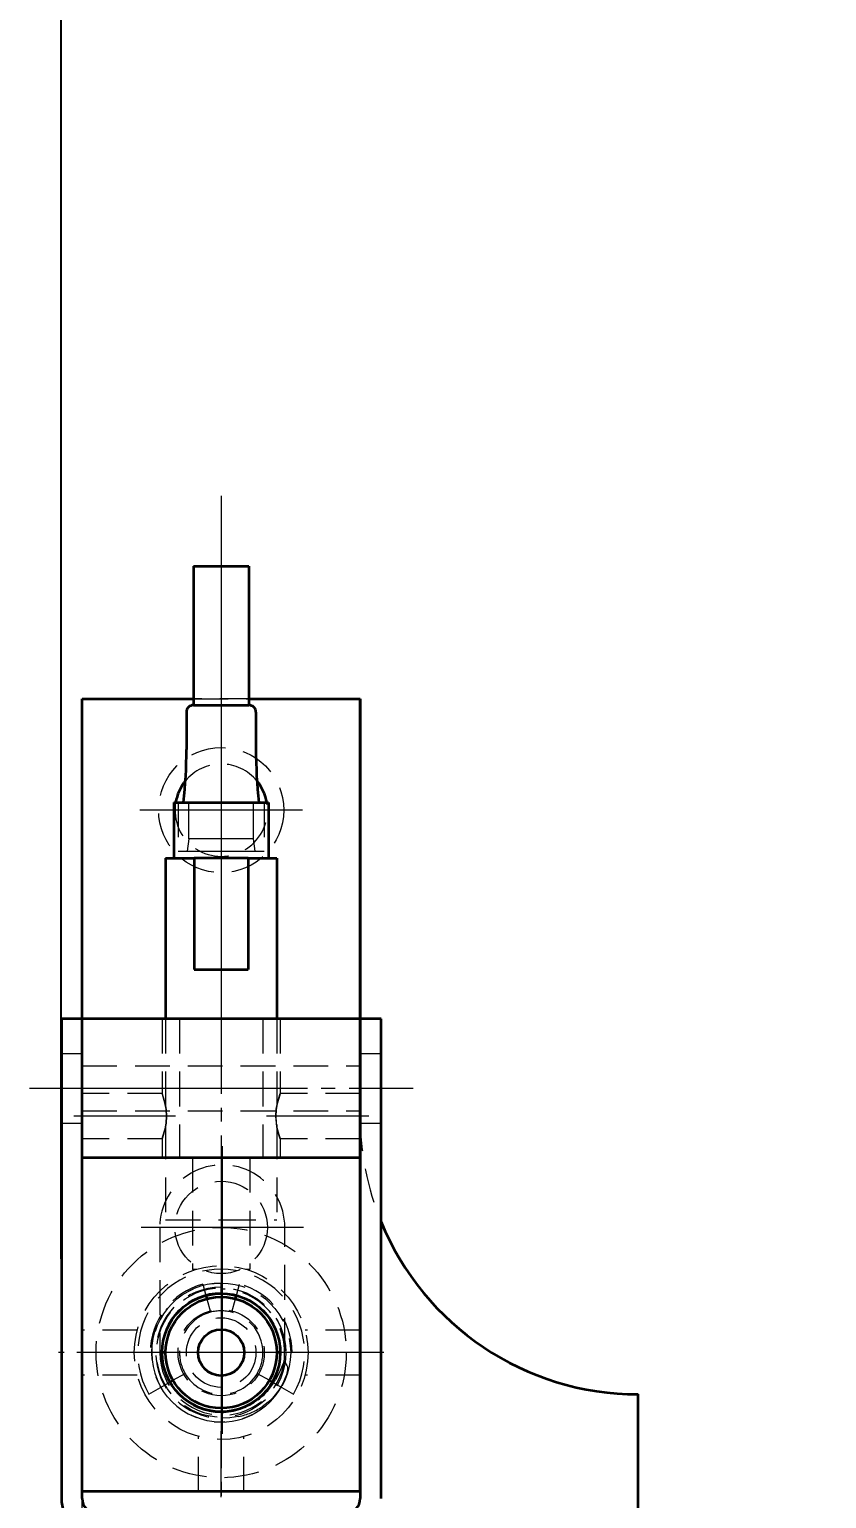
# Model space of a CAD drawing. Header units: millimetres. Extents: x 9439 to 18429, y 1498 to 3280.
# Drawn here: x 9751.4 to 9808.8, y 2811.8 to 2917.5 of the extents above; entities that cross this region are included whole.
import ezdxf

# ---------------------------------------------------------------- set-up
doc = ezdxf.new("R2010")
doc.units = ezdxf.units.MM
doc.linetypes.add('CENTER-HOKUTO', pattern=[23, 20, -1, 1, -1])
doc.linetypes.add('HIDDEN-HOKUTO', pattern=[3.8, 2.5, -1.3])
doc.layers.add('AM_7', color=2, linetype='CENTER-HOKUTO', lineweight=30)
doc.layers.add('AM_HID', color=1, linetype='HIDDEN-HOKUTO', lineweight=25)
doc.layers.add('word_dim', color=253, linetype='Continuous')
doc.styles.get("Standard").update_dxf_attribs({"font": 'romans.shx', "bigfont": 'bigfont.shx'})
doc.dimstyles.new('RS1-6', dxfattribs={"dimscale": 6, "dimtxt": 3.5, "dimasz": 3, "dimexe": 1, "dimexo": 0, "dimgap": 1, "dimtad": 3, "dimdsep": 46, "dimtxsty": 'Standard', "dimblk1": 'OPEN', "dimblk2": 'OPEN', "dimsah": 1, "dimcen": 0, "dimclrd": 256, "dimclre": 256, "dimclrt": 3, "dimadec": 0, "dimazin": 0, "dimtfac": 1, "dimtmove": 0, "dimatfit": 3, "dimldrblk": 'OPEN', "dimfxl": 0, "dimtolj": 1, "dimtzin": 0, "dimarcsym": 0})

# ---------------------------------------------------------------- blocks, each defined once
blk = doc.blocks.new('_Open')
at = {"color": 0, "lineweight": -2}
for p, q in [((-1, 0.1667), (0, 0)), ((-1, -0.1667), (0, 0)), ((0, 0), (-1, 0))]:
    blk.add_line(p, q, dxfattribs=at)
blk = doc.blocks.new('*D268')
at = {"layer": 'DEFPOINTS', "color": 0, "linetype": 'Continuous', "ltscale": 2}
for p in [(10571.05, 3021.93), (10571.05, 2849.66), (9753.73, 2829.08)]:
    blk.add_point(p, dxfattribs=at)
at = {"layer": 'word_dim', "linetype": 'Continuous', "lineweight": -2, "ltscale": 2}
for p, q in [((9753.73, 2829.08), (9753.73, 3027.93)), ((10571.05, 2849.66), (10571.05, 3027.93)), ((9771.73, 3021.93), (10553.05, 3021.93))]:
    blk.add_line(p, q, dxfattribs=at)
at = {"layer": 'word_dim', "linetype": 'Continuous', "lineweight": -2, "ltscale": 2, "xscale": 18, "yscale": 18, "zscale": 18, "rotation": 180}
blk.add_blockref('_Open', (9753.73, 3021.93), dxfattribs=at)
at = {"layer": 'word_dim', "linetype": 'Continuous', "lineweight": -2, "ltscale": 2, "xscale": 18, "yscale": 18, "zscale": 18}
blk.add_blockref('_Open', (10571.05, 3021.93), dxfattribs=at)
at = {"layer": 'word_dim', "color": 3, "linetype": 'Continuous', "ltscale": 2, "insert": (10162.39, 3038.43), "char_height": 21, "attachment_point": 5}
blk.add_mtext('\\A1;817.32', dxfattribs=at)

msp = doc.modelspace()

# ---------------------------------------------------------------- linework, layer by layer
at = {"color": 7, "lineweight": 35, "ltscale": 0.05}
for p, q in [((9763.233, 2878.882), (9765.233, 2878.882)), ((9765.233, 2878.882), (9767.233, 2878.882))]:
    msp.add_line(p, q, dxfattribs=at)
at = {"color": 7, "lineweight": 35, "ltscale": 0.25}
for p, q in [((9763.233, 2878.882), (9763.233, 2868.882)), ((9767.233, 2878.882), (9767.233, 2868.882)), ((9755.233, 2836.332), (9755.233, 2846.332)), ((9775.233, 2836.332), (9775.233, 2846.332)), ((9795.233, 2809.332), (9795.233, 2819.332))]:
    msp.add_line(p, q, dxfattribs=at)
at = {"color": 7, "lineweight": 35}
for p, q in [((9755.233, 2846.332), (9755.233, 2869.332)), ((9775.233, 2846.332), (9775.233, 2869.332)), ((9775.233, 2869.332), (9775.233, 2846.332)), ((9753.733, 2846.332), (9753.733, 2811.832)), ((9775.233, 2846.332), (9755.233, 2846.332)), ((9755.233, 2811.832), (9755.233, 2846.332)), ((9775.233, 2846.332), (9775.233, 2811.832)), ((9776.733, 2811.832), (9776.733, 2846.332)), ((9775.233, 2836.332), (9755.233, 2836.332)), ((9775.233, 2836.332), (9755.233, 2836.332)), ((9755.233, 2812.332), (9755.233, 2836.332)), ((9775.233, 2812.332), (9775.233, 2836.332)), ((9775.233, 2812.332), (9755.233, 2812.332))]:
    msp.add_line(p, q, dxfattribs=at)
at = {"color": 7, "lineweight": 35, "ltscale": 0.2}
for p, q in [((9755.233, 2869.332), (9763.233, 2869.332)), ((9767.233, 2869.332), (9775.233, 2869.332)), ((9763.296, 2857.882), (9763.296, 2849.882)), ((9767.169, 2857.882), (9767.169, 2849.882))]:
    msp.add_line(p, q, dxfattribs=at)
at = {"color": 7, "lineweight": 35, "ltscale": 0.067499}
for p, q in [((9762.733, 2868.382), (9762.733, 2865.682)), ((9767.733, 2868.382), (9767.733, 2865.682))]:
    msp.add_line(p, q, dxfattribs=at)
at = {"color": 7, "lineweight": 35, "ltscale": 0.049884}
for p, q in [((9763.237, 2868.882), (9765.233, 2868.882)), ((9765.233, 2868.882), (9767.228, 2868.882))]:
    msp.add_line(p, q, dxfattribs=at)
at = {"color": 7, "lineweight": 35, "ltscale": 0.085001}
msp.add_line((9761.833, 2861.882), (9765.233, 2861.882), dxfattribs=at)
at = {"color": 7, "lineweight": 35, "ltscale": 0.1}
for p, q in [((9761.833, 2861.882), (9761.833, 2857.882)), ((9768.633, 2861.882), (9768.633, 2857.882))]:
    msp.add_line(p, q, dxfattribs=at)
at = {"color": 7, "lineweight": 35, "ltscale": 0.084999}
msp.add_line((9765.233, 2861.882), (9768.633, 2861.882), dxfattribs=at)
at = {"color": 7, "lineweight": 35, "ltscale": 0.051587}
msp.add_line((9761.233, 2857.882), (9763.296, 2857.882), dxfattribs=at)
at = {"color": 7, "lineweight": 35, "ltscale": 0.288747}
for p, q in [((9761.233, 2857.882), (9761.233, 2846.332)), ((9769.233, 2857.882), (9769.233, 2846.332))]:
    msp.add_line(p, q, dxfattribs=at)
at = {"color": 7, "lineweight": 35, "ltscale": 0.096825}
msp.add_line((9767.169, 2857.882), (9763.296, 2857.882), dxfattribs=at)
at = {"color": 7, "lineweight": 35, "ltscale": 0.051588}
msp.add_line((9767.169, 2857.882), (9769.233, 2857.882), dxfattribs=at)
at = {"color": 7, "lineweight": 35, "ltscale": 0.048413}
msp.add_line((9763.296, 2849.882), (9765.233, 2849.882), dxfattribs=at)
at = {"color": 7, "lineweight": 35, "ltscale": 0.048412}
msp.add_line((9765.233, 2849.882), (9767.169, 2849.882), dxfattribs=at)
at = {"color": 7, "lineweight": 35, "ltscale": 0.0375}
for p, q in [((9755.233, 2846.332), (9753.733, 2846.332)), ((9776.733, 2846.332), (9775.233, 2846.332))]:
    msp.add_line(p, q, dxfattribs=at)
at = {"color": 7, "lineweight": 35, "ltscale": 0.006249}
for p, q in [((9764.133, 2826.438), (9764.197, 2826.196)), ((9766.268, 2826.196), (9766.332, 2826.438)), ((9761.549, 2820.212), (9761.766, 2820.337))]:
    msp.add_line(p, q, dxfattribs=at)
at = {"color": 7, "lineweight": 35, "ltscale": 0.00625}
for p, q in [((9761.233, 2822.332), (9760.983, 2822.332)), ((9769.483, 2822.332), (9769.233, 2822.332))]:
    msp.add_line(p, q, dxfattribs=at)
at = {"color": 7, "lineweight": 35, "ltscale": 0.006251}
msp.add_line((9768.699, 2820.337), (9768.916, 2820.212), dxfattribs=at)
at = {"color": 7, "lineweight": 35}
for radius in [4.25, 4, 1.66]:
    msp.add_circle((9765.233, 2822.332), radius, dxfattribs=at)
for centre, radius, start, end in [((9763.233, 2868.382), 0.5, 89.46868, 179.99796), ((9767.233, 2868.382), 0.5, 0.00195, 90.53122), ((9728.453, 2865.682), 34.28, 353.6355, 359.99995), ((9802.012, 2865.682), 34.28, 179.99995, 186.36441), ((9765.233, 2861.332), 3.323, 140.75142, 170.47214), ((9765.233, 2861.332), 3.323, 9.52777, 39.24917), ((9795.233, 2839.332), 20, 202.33126, 269.99995), ((9756.233, 2811.832), 2.5, 179.99995, 269.99995), ((9756.233, 2811.832), 1, 179.99995, 269.99995), ((9774.233, 2811.832), 1, 269.99995, 359.99995)]:
    msp.add_arc(centre, radius, start, end, dxfattribs=at)
at = {"layer": 'AM_7', "color": 2, "lineweight": 13}
for p, q in [((9765.233, 2883.937), (9765.233, 2823.277)), ((9765.233, 2867.182), (9765.233, 2855.482)), ((9771.083, 2861.332), (9759.383, 2861.332)), ((9751.433, 2841.332), (9779.033, 2841.332)), ((9761.942, 2839.332), (9754.622, 2839.332)), ((9775.845, 2839.332), (9768.499, 2839.332)), ((9765.314, 2837.182), (9765.314, 2825.482)), ((9765.233, 2835.653), (9765.233, 2827.012)), ((9765.233, 2834.032), (9765.233, 2810.632)), ((9771.164, 2831.332), (9759.464, 2831.332)), ((9769.553, 2831.332), (9760.912, 2831.332)), ((9765.314, 2828.182), (9765.314, 2816.482)), ((9776.933, 2822.332), (9753.533, 2822.332)), ((9759.593, 2822.332), (9754.836, 2822.332)), ((9771.164, 2822.332), (9759.464, 2822.332)), ((9775.629, 2822.332), (9770.872, 2822.332)), ((9765.233, 2811.936), (9765.233, 2816.693))]:
    msp.add_line(p, q, dxfattribs=at)
at = {"layer": 'AM_HID', "color": 1, "lineweight": 13}
for p, q in [((9775.233, 2869.332), (9755.233, 2869.332)), ((9755.233, 2846.332), (9755.233, 2869.332)), ((9763.233, 2869.332), (9767.233, 2869.332)), ((9763.233, 2868.882), (9765.233, 2868.882)), ((9763.233, 2868.882), (9763.237, 2868.882)), ((9765.233, 2868.882), (9767.233, 2868.882)), ((9767.228, 2868.882), (9767.233, 2868.882)), ((9762.13, 2861.882), (9762.13, 2858.382)), ((9762.913, 2859.282), (9762.913, 2861.882)), ((9767.552, 2859.282), (9767.552, 2861.882)), ((9768.335, 2861.882), (9768.335, 2858.382)), ((9762.913, 2859.282), (9762.788, 2858.382)), ((9765.233, 2859.282), (9762.913, 2859.282)), ((9767.552, 2859.282), (9765.233, 2859.282)), ((9767.677, 2858.382), (9767.552, 2859.282)), ((9762.13, 2858.382), (9762.788, 2858.382)), ((9762.788, 2858.382), (9765.233, 2858.382)), ((9763.296, 2857.882), (9763.296, 2849.882)), ((9763.836, 2857.882), (9766.629, 2857.882)), ((9765.233, 2858.382), (9767.677, 2858.382)), ((9767.169, 2857.882), (9767.169, 2849.882)), ((9767.677, 2858.382), (9768.335, 2858.382)), ((9760.983, 2846.332), (9760.983, 2840.953)), ((9761.233, 2846.332), (9761.233, 2831.882)), ((9762.233, 2846.332), (9762.233, 2836.332)), ((9762.233, 2846.332), (9762.233, 2836.332)), ((9768.233, 2846.332), (9768.233, 2836.332)), ((9768.233, 2846.332), (9768.233, 2836.332)), ((9769.233, 2846.332), (9769.233, 2831.882)), ((9769.483, 2846.332), (9769.483, 2840.953)), ((9753.733, 2843.832), (9755.233, 2843.832)), ((9753.733, 2843.832), (9755.233, 2843.832)), ((9775.233, 2843.832), (9776.733, 2843.832)), ((9775.233, 2843.832), (9776.733, 2843.832)), ((9755.233, 2842.953), (9775.233, 2842.953)), ((9755.233, 2842.953), (9775.233, 2842.953)), ((9760.983, 2840.953), (9755.233, 2840.953)), ((9775.233, 2840.953), (9769.483, 2840.953)), ((9755.233, 2839.711), (9775.233, 2839.711)), ((9755.233, 2839.711), (9775.233, 2839.711)), ((9753.733, 2838.832), (9755.233, 2838.832)), ((9753.733, 2838.832), (9755.233, 2838.832)), ((9775.233, 2838.832), (9776.733, 2838.832)), ((9775.233, 2838.832), (9776.733, 2838.832)), ((9760.983, 2837.711), (9755.233, 2837.711)), ((9760.983, 2837.711), (9760.983, 2836.332)), ((9769.483, 2837.711), (9769.483, 2836.332)), ((9775.233, 2837.711), (9769.483, 2837.711)), ((9755.233, 2812.332), (9755.233, 2836.332)), ((9763.166, 2836.332), (9763.166, 2828.332)), ((9763.166, 2836.332), (9763.166, 2828.332)), ((9767.3, 2836.332), (9767.3, 2828.332)), ((9767.3, 2836.332), (9767.3, 2828.332)), ((9775.233, 2812.332), (9775.233, 2836.332)), ((9760.814, 2831.332), (9760.814, 2822.332)), ((9761.233, 2831.882), (9765.233, 2831.882)), ((9765.233, 2831.882), (9769.233, 2831.882)), ((9769.814, 2822.332), (9769.814, 2831.332)), ((9763.166, 2828.332), (9763.483, 2828.332)), ((9763.166, 2828.332), (9763.483, 2828.332)), ((9763.276, 2828.268), (9763.166, 2828.332)), ((9763.276, 2828.268), (9763.166, 2828.332)), ((9766.983, 2828.332), (9767.3, 2828.332)), ((9766.983, 2828.332), (9767.3, 2828.332)), ((9767.189, 2828.268), (9767.3, 2828.332)), ((9767.189, 2828.268), (9767.3, 2828.332)), ((9763.913, 2827.259), (9764.133, 2826.438)), ((9765.233, 2826.632), (9765.233, 2827.332)), ((9766.332, 2826.438), (9766.553, 2827.259)), ((9764.197, 2826.196), (9764.456, 2825.23)), ((9766.009, 2825.23), (9766.268, 2826.196)), ((9759.196, 2823.953), (9755.233, 2823.953)), ((9775.233, 2823.953), (9771.269, 2823.953)), ((9760.983, 2822.332), (9760.133, 2822.332)), ((9762.233, 2822.332), (9761.233, 2822.332)), ((9769.233, 2822.332), (9768.233, 2822.332)), ((9770.333, 2822.332), (9769.483, 2822.332)), ((9759.196, 2820.711), (9755.233, 2820.711)), ((9761.766, 2820.337), (9762.633, 2820.836)), ((9767.833, 2820.836), (9768.699, 2820.337)), ((9769.936, 2820.741), (9769.909, 2820.654)), ((9775.233, 2820.711), (9771.269, 2820.711)), ((9760.033, 2819.339), (9761.549, 2820.212)), ((9768.916, 2820.212), (9770.433, 2819.339)), ((9763.612, 2812.332), (9763.612, 2816.296)), ((9766.854, 2812.332), (9766.854, 2816.296)), ((9755.233, 2809.541), (9755.233, 2811.832))]:
    msp.add_line(p, q, dxfattribs=at)
for points in [[(9761.304, 2839.332), (9761.272, 2839.836), (9761.187, 2840.299), (9761.007, 2840.89), (9760.983, 2840.953), (9760.983, 2840.952), (9761.022, 2840.847), (9761.201, 2840.238), (9761.276, 2839.802)], [(9769.161, 2839.332), (9769.194, 2839.836), (9769.278, 2840.299), (9769.458, 2840.889), (9769.482, 2840.953), (9769.443, 2840.848), (9769.26, 2840.217), (9769.188, 2839.788)], [(9761.304, 2839.332), (9761.272, 2838.829), (9761.187, 2838.366), (9761.007, 2837.776), (9760.983, 2837.711), (9760.983, 2837.713), (9761.022, 2837.817), (9761.201, 2838.427), (9761.276, 2838.863)], [(9769.161, 2839.332), (9769.192, 2838.836), (9769.243, 2838.525), (9769.38, 2838.004), (9769.482, 2837.713), (9769.483, 2837.711), (9769.482, 2837.712), (9769.361, 2838.064), (9769.235, 2838.571)]]:
    msp.add_lwpolyline(points, close=True, dxfattribs=at)
for points in [[(9769.744, 2821.622), (9769.673, 2821.495), (9769.447, 2820.973), (9769.138, 2820.368)], [(9769.824, 2821.596), (9769.957, 2821.41), (9769.997, 2821.305)], [(9769.909, 2820.654), (9769.682, 2820.125), (9769.385, 2819.63), (9768.914, 2819.056), (9768.609, 2818.768), (9768.172, 2818.436)], [(9769.997, 2821.305), (9770.01, 2821.087), (9769.936, 2820.741)], [(9766.489, 2817.735), (9765.863, 2817.648), (9765.233, 2817.623)]]:
    msp.add_lwpolyline(points, dxfattribs=at)
for centre, radius in [((9765.233, 2861.332), 4.5), ((9765.233, 2831.332), 3.324), ((9765.233, 2822.332), 9), ((9765.233, 2822.332), 6.25), ((9765.233, 2822.332), 6.25), ((9765.233, 2822.332), 5), ((9765.233, 2822.332), 4.65), ((9765.233, 2822.332), 4.3), ((9765.233, 2822.332), 3.1), ((9765.233, 2822.332), 2.5)]:
    msp.add_circle(centre, radius, dxfattribs=at)
for centre, radius, start, end in [((9765.233, 2861.332), 3.323, 39.24917, 140.75142), ((9765.233, 2861.332), 3.323, 170.47214, 9.52777), ((9795.233, 2839.332), 20, 179.99995, 202.33126), ((9765.314, 2831.332), 4.5, 359.99995, 179.99995), ((9765.233, 2822.332), 6, 330.07352, 209.92639), ((9765.233, 2822.332), 5.1, 104.99995, 179.99995), ((9765.233, 2822.332), 5, 89.99995, 269.99995), ((9765.233, 2822.332), 4.709, 89.99995, 269.99995), ((9765.233, 2822.332), 4.567, 351.0503, 89.99995), ((9765.233, 2822.332), 5.1, 359.99995, 74.99995), ((9765.233, 2822.332), 4.3, 89.99995, 269.99995), ((9765.233, 2822.332), 3, 105.00001, 186.14785), ((9765.233, 2822.332), 3, 74.99995, 104.99995), ((9765.233, 2822.332), 3, 0.00002, 84.89784), ((9765.233, 2822.332), 3, 22.49995, 28.64839), ((9765.314, 2822.332), 4.5, 179.99995, 359.99995), ((9765.233, 2822.332), 3, 179.99995, 209.92639), ((9765.233, 2822.332), 3, 330.07352, 359.99995), ((9769.766, 2821.556), 0.0694, 34.82919, 108.97768), ((9765.233, 2822.332), 3, 209.92629, 332.39784), ((9764.931, 2822.78), 4.849, 307.55327, 330.17546), ((9765.22, 2822.408), 4.377, 270.16974, 307.52123), ((9765.573, 2822.314), 4.669, 281.3185, 303.83076)]:
    msp.add_arc(centre, radius, start, end, dxfattribs=at)
msp.add_ellipse((9765.232, 2822.192), major_axis=(4.929, -0.005), ratio=0.9858857, start_param=4.7133156, end_param=5.9621341, dxfattribs=at)

# ---------------------------------------------------------------- dimensions: what is measured, and where the dimension line sits
at = {"layer": 'word_dim', "linetype": 'Continuous', "ltscale": 2}
dim = msp.add_linear_dim(base=(10571.049, 3021.932), p1=(9753.733, 2829.082), p2=(10571.049, 2849.659), dimstyle='RS1-6', dxfattribs=at)
dim.commit()
dim.dimension.update_dxf_attribs({"geometry": '*D268', "text_midpoint": (10162.391, 3038.432)})

doc.saveas('drawing.dxf')
